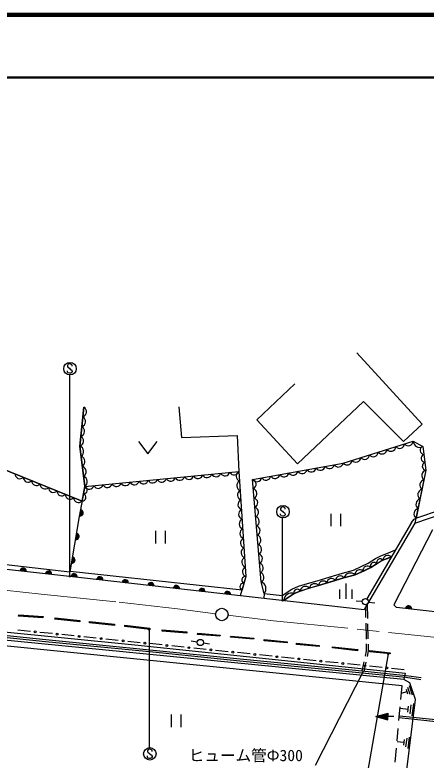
# Model space of a CAD drawing. Units: millimetres, scale not verified. Extents: x 40000 to 680000, y 20000 to 380000.
# Drawn here: x 436670 to 502503, y 260680 to 380000 of the extents above; entities that cross this region are included whole.
import ezdxf
from ezdxf.enums import TextEntityAlignment as Align

# ---------------------------------------------------------------- set-up
doc = ezdxf.new("R2010")
doc.units = ezdxf.units.MM
doc.header["$LTSCALE"] = 1000
doc.linetypes.add('CHAIN', pattern=[18.5, 12, -1.5, 3.5, -1.5])
for name, color, linetype, lineweight in [('M-BGD', 7, 'Continuous', 25), ('M-BMK', 2, 'CHAIN', 13), ('M-BMK-SRVR', 3, 'Continuous', 25), ('M-STR-STR3', 7, 'Continuous', 25), ('M-STR-STRC', 7, 'Continuous', 25), ('M-TTL', 2, 'Continuous', 140), ('M-TTL-LINE', 7, 'Continuous', 50)]:
    doc.layers.add(name, color=color, linetype=linetype, lineweight=lineweight)
doc.styles.add('ＭＳ ゴシック', font='')
doc.styles.get('ＭＳ ゴシック').set_extended_font_data('MS Gothic')

# ---------------------------------------------------------------- blocks, each defined once
blk = doc.blocks.new('filled_dot')
at = {"color": 0, "linetype": 'Continuous', "lineweight": -2, "const_width": 1.25}
blk.add_lwpolyline([(-0.625, 0, 1), (0.625, 0, 1)], format="xyb", close=True, dxfattribs=at)

msp = doc.modelspace()

# ---------------------------------------------------------------- linework, layer by layer
at = {"layer": 'M-BGD'}
for p, q in [((501864, 314470), (491434, 325880)), ((481495, 320945), (475405, 315170)), ((481915, 308100), (492484, 318110)), ((492484, 318110), (498889, 311705)), ((447706, 317176), (447081, 310963)), ((447081, 310963), (447706, 317176)), ((462901, 317238), (463336, 312331)), ((475405, 315170), (481915, 308100)), ((498889, 311705), (501864, 314470)), ((463336, 312331), (472246, 312643)), ((472246, 312643), (472530, 306911)), ((456468, 311694), (457968, 309694)), ((457968, 309694), (459468, 311694)), ((489248, 308235), (500441, 311745)), ((489248, 308235), (500441, 311745)), ((500441, 311745), (501959, 310891)), ((500441, 311745), (501959, 310891)), ((447081, 310963), (447863, 304477)), ((447863, 304477), (447081, 310963)), ((501959, 310891), (502480, 307097)), ((501959, 310891), (502480, 307097)), ((447425, 302157), (428603, 309790)), ((428603, 309790), (447425, 302157)), ((474736, 305627), (489248, 308235)), ((474736, 305627), (489248, 308235)), ((447863, 304477), (472530, 306911)), ((447863, 304477), (472530, 306911)), ((472530, 306911), (473652, 290058)), ((472530, 306911), (473652, 290058)), ((502480, 307097), (500681, 298603)), ((502480, 307097), (500910, 299421)), ((476112, 289218), (474736, 305627)), ((476112, 289218), (474736, 305627)), ((447863, 304477), (446964, 299710)), ((447425, 302157), (447863, 304477)), ((500850, 299400), (504971, 300808)), ((446964, 299710), (445476, 290820)), ((487301, 298136), (487301, 300136)), ((488801, 300136), (488801, 298136)), ((500681, 298603), (505233, 300158)), ((500681, 298603), (492588, 284793)), ((500182, 298740), (493011, 286504)), ((500182, 298740), (500360, 299017)), ((500360, 299017), (500604, 299252)), ((500604, 299252), (500910, 299421)), ((459208, 295380), (459208, 297380)), ((460708, 297380), (460708, 295380)), ((503519, 297524), (497318, 285546)), ((419896, 293712), (445476, 290820)), ((495259, 293397), (496460, 293877)), ((496460, 293877), (497603, 294340)), ((419573, 293044), (446840, 289962)), ((493248, 292226), (494418, 292947)), ((495597, 292671), (493637, 291527)), ((494418, 292947), (495259, 293397)), ((494817, 292253), (495597, 292671)), ((496940, 293209), (495597, 292671)), ((495597, 292671), (496758, 293135)), ((496758, 293135), (496940, 293209)), ((490876, 291116), (492227, 291716)), ((493637, 291527), (491147, 290360)), ((492227, 291716), (493248, 292226)), ((492569, 290992), (493637, 291527)), ((493637, 291527), (494817, 292253)), ((445499, 290958), (473036, 287941)), ((446840, 289962), (492588, 284793)), ((473652, 290058), (472752, 286966)), ((473652, 290058), (473036, 287941)), ((485052, 289405), (487154, 290035)), ((487154, 290035), (489135, 290635)), ((489135, 290635), (490876, 291116)), ((489357, 289867), (491147, 290360)), ((491147, 290360), (489357, 289867)), ((491147, 290360), (492569, 290992)), ((476566, 287353), (476112, 289218)), ((476566, 287353), (476112, 289218)), ((482081, 288504), (483492, 288954)), ((483492, 288954), (485052, 289405)), ((489357, 289867), (485278, 288637)), ((485278, 288637), (487385, 289269)), ((487385, 289269), (489357, 289867)), ((489658, 288980), (489658, 286480)), ((479453, 287037), (481000, 288054)), ((481000, 288054), (482081, 288504)), ((481377, 287344), (482357, 287752)), ((482357, 287752), (481377, 287344)), ((485278, 288637), (482357, 287752)), ((482357, 287752), (483724, 288189)), ((483724, 288189), (485278, 288637)), ((488658, 287980), (488658, 286480)), ((490658, 286480), (490658, 287980)), ((476566, 287353), (476520, 286553)), ((476566, 287353), (479453, 287037)), ((479652, 286210), (481377, 287344)), ((481377, 287344), (479709, 286248)), ((492292, 286072), (491292, 286122)), ((492873, 283490), (492836, 285216)), ((493176, 283374), (493125, 285710)), ((493292, 285992), (494282, 285872)), ((497318, 285546), (497743, 285091)), ((403146, 284373), (455854, 279153)), ((540769, 280403), (497743, 285091)), ((498957, 273560), (402670, 283066)), ((437265, 283734), (437279, 283934)), ((441166, 283459), (437265, 283734)), ((437279, 283934), (441180, 283658)), ((441180, 283658), (441166, 283459)), ((443087, 283253), (443107, 283452)), ((447057, 282840), (443087, 283253)), ((443107, 283452), (447077, 283039)), ((447077, 283039), (447057, 282840)), ((448593, 282679), (448615, 282878)), ((448615, 282878), (452630, 282442)), ((441613, 279924), (425392, 281624)), ((452609, 282243), (448593, 282679)), ((452630, 282442), (452609, 282243)), ((454260, 282060), (454283, 282259)), ((458253, 281601), (454260, 282060)), ((454283, 282259), (458275, 281800)), ((458275, 281800), (458253, 281601)), ((492948, 280045), (492892, 282631)), ((493247, 280102), (493195, 282494)), ((441582, 279626), (425362, 281325)), ((439145, 281287), (437134, 281494)), ((442665, 280926), (440654, 281133)), ((446184, 280565), (444173, 280772)), ((449704, 280204), (447693, 280410)), ((460257, 281325), (460272, 281524)), ((464181, 281027), (460257, 281325)), ((460272, 281524), (464196, 281226)), ((464196, 281226), (464181, 281027)), ((465923, 280797), (465940, 280997)), ((469503, 280499), (465923, 280797)), ((465940, 280997), (469519, 280698)), ((469519, 280698), (469503, 280499)), ((471200, 280338), (471218, 280538)), ((471218, 280538), (474912, 280216)), ((498649, 272567), (431905, 279256)), ((458758, 277956), (441582, 279626)), ((458788, 278254), (441613, 279924)), ((453223, 279843), (451212, 280049)), ((456743, 279482), (454732, 279688)), ((460263, 279121), (458251, 279327)), ((465862, 279582), (464872, 279732)), ((466852, 279452), (467842, 279322)), ((474895, 280017), (471200, 280338)), ((474912, 280216), (474895, 280017)), ((476568, 279788), (476587, 279987)), ((480240, 279444), (476568, 279788)), ((476587, 279987), (480259, 279643)), ((480259, 279643), (480240, 279444)), ((481753, 279214), (481773, 279413)), ((485379, 278847), (481753, 279214)), ((481773, 279413), (485399, 279046)), ((492988, 278195), (492965, 279276)), ((493289, 278166), (493266, 279247)), ((455854, 279153), (484502, 276134)), ((472712, 276823), (458788, 278254)), ((463782, 278760), (461771, 278966)), ((467302, 278399), (465291, 278605)), ((470821, 278038), (468810, 278244)), ((485399, 279046), (485379, 278847)), ((487510, 278641), (487533, 278840)), ((491526, 278182), (487510, 278641)), ((487533, 278840), (491549, 278381)), ((491549, 278381), (491526, 278182)), ((492801, 277326), (492988, 278195)), ((493099, 277285), (493289, 278166)), ((493478, 278021), (493499, 278220)), ((496737, 277677), (493478, 278021)), ((493499, 278220), (496758, 277876)), ((472682, 276525), (458758, 277956)), ((474341, 277677), (472330, 277883)), ((490693, 275064), (472712, 276823)), ((477860, 277316), (475849, 277522)), ((481380, 276955), (479369, 277161)), ((496758, 277876), (496737, 277677)), ((490663, 274765), (472682, 276525)), ((484900, 276594), (482888, 276800)), ((484502, 276134), (499127, 274591)), ((488419, 276233), (486408, 276439)), ((491939, 275872), (489927, 276078)), ((492277, 274905), (492601, 276401)), ((492578, 274875), (492902, 276377)), ((495458, 275510), (493447, 275717)), ((499273, 273901), (490663, 274765)), ((499310, 274199), (490693, 275064)), ((498978, 275149), (496967, 275356)), ((499127, 274591), (498957, 273560)), ((499891, 273037), (498957, 273560)), ((501685, 273546), (499273, 273901)), ((501723, 273844), (499310, 274199)), ((498457, 270393), (498649, 272567)), ((499302, 272052), (499552, 271312)), ((499542, 272342), (499912, 271232)), ((499772, 272622), (500272, 271142)), ((500786, 270407), (499891, 273037)), ((498542, 271382), (499432, 271682)), ((498803, 254211), (500786, 270407)), ((500477, 269723), (500237, 267763)), ((498160, 267031), (498353, 269211)), ((498397, 268983), (499567, 268843)), ((499627, 269333), (499507, 268353)), ((500057, 269533), (499877, 268063)), ((461746, 265975), (461746, 267975)), ((463246, 267975), (463246, 265975)), ((494477, 267672), (496413, 268173)), ((497349, 267646), (494477, 267672)), ((494477, 267672), (496404, 267137)), ((494527, 267658), (494527, 267685)), ((494577, 267645), (494577, 267698)), ((494627, 267631), (494627, 267711)), ((494677, 267617), (494678, 267724)), ((494726, 267603), (494728, 267737)), ((494776, 267589), (494778, 267750)), ((494826, 267575), (494828, 267763)), ((494876, 267562), (494878, 267776)), ((494926, 267548), (494928, 267789)), ((494976, 267534), (494978, 267802)), ((495026, 267520), (495028, 267815)), ((495076, 267506), (495078, 267828)), ((495125, 267492), (495129, 267841)), ((495175, 267478), (495179, 267854)), ((495225, 267465), (495229, 267866)), ((495275, 267451), (495279, 267879)), ((495325, 267437), (495329, 267892)), ((495375, 267423), (495379, 267905)), ((495425, 267409), (495429, 267918)), ((495475, 267395), (495479, 267931)), ((495524, 267381), (495530, 267944)), ((495574, 267368), (495580, 267957)), ((495624, 267354), (495630, 267970)), ((495674, 267340), (495680, 267983)), ((495724, 267326), (495730, 267996)), ((495774, 267312), (495780, 268009)), ((495824, 267298), (495830, 268022)), ((495874, 267285), (495880, 268035)), ((495923, 267271), (495930, 268048)), ((495973, 267257), (495981, 268061)), ((496023, 267243), (496031, 268074)), ((496073, 267229), (496081, 268087)), ((496123, 267215), (496131, 268100)), ((496173, 267201), (496181, 268112)), ((496223, 267188), (496231, 268125)), ((496273, 267174), (496281, 268138)), ((496322, 267160), (496331, 268151)), ((496372, 267146), (496382, 268164)), ((496404, 267137), (496413, 268173)), ((505095, 266697), (498194, 267421)), ((505127, 266995), (498221, 267720)), ((497869, 263742), (498046, 265739)), ((499012, 263982), (498892, 263072)), ((499402, 264172), (499232, 262802)), ((499792, 264352), (499572, 262532)), ((497568, 260343), (497765, 262568)), ((497862, 263662), (498952, 263532))]:
    msp.add_line(p, q, dxfattribs=at)
for centre, radius in [((492787, 286057), 500), ((439899, 281210), 150), ((443419, 280849), 150), ((446939, 280488), 150), ((450458, 280127), 150), ((453978, 279766), 150), ((457497, 279405), 150), ((466348, 279513), 500), ((461017, 279044), 150), ((464536, 278683), 150), ((468056, 278322), 150), ((471575, 277960), 150), ((475095, 277599), 150), ((478615, 277238), 150), ((482134, 276877), 150), ((485654, 276516), 150), ((489173, 276155), 150), ((492693, 275794), 150), ((496212, 275433), 150)]:
    msp.add_circle(centre, radius, dxfattribs=at)
for centre, radius, start, end in [((447271, 316435), 859, 288.96811, 59.53935), ((447114, 314882), 859, 288.96811, 59.53935), ((446958, 313329), 859, 288.96811, 59.53935), ((446802, 311776), 859, 288.96811, 59.53935), ((499655, 311800), 787, 218.81925, 355.99935), ((501449, 311761), 1008, 180.90431, 300.38019), ((446765, 310102), 917, 303.91683, 69.82315), ((495458, 310484), 787, 218.81925, 355.99935), ((496857, 310922), 787, 218.81925, 355.99935), ((498256, 311361), 787, 218.81925, 355.99935), ((502201, 310280), 657, 111.68285, 263.9753), ((446960, 308481), 917, 303.91683, 69.82315), ((491261, 309168), 787, 218.81925, 355.99935), ((492660, 309606), 787, 218.81925, 355.99935), ((494059, 310045), 787, 218.81925, 355.99935), ((502375, 309016), 657, 111.68285, 263.9753), ((487020, 308133), 794, 211.89871, 348.48022), ((488471, 308394), 794, 211.89871, 348.48022), ((489862, 308729), 787, 218.81925, 355.99935), ((502549, 307751), 657, 111.68285, 263.9753), ((447156, 306859), 917, 303.91683, 69.82315), ((470326, 306977), 782, 206.74923, 344.52507), ((471777, 307120), 782, 206.74923, 344.52507), ((472920, 306168), 840, 117.66293, 249.95784), ((479764, 306829), 794, 211.89871, 348.48022), ((481215, 307090), 794, 211.89871, 348.48022), ((482666, 307351), 794, 211.89871, 348.48022), ((484117, 307611), 794, 211.89871, 348.48022), ((485568, 307872), 794, 211.89871, 348.48022), ((502680, 306257), 864, 103.35421, 233.52785), ((437446, 306502), 776, 178.77184, 317.08107), ((438790, 305957), 776, 178.77184, 317.08107), ((447351, 305238), 917, 303.91683, 69.82315), ((457267, 305688), 782, 206.74923, 344.52507), ((458718, 305831), 782, 206.74923, 344.52507), ((460169, 305974), 782, 206.74923, 344.52507), ((461620, 306117), 782, 206.74923, 344.52507), ((463071, 306261), 782, 206.74923, 344.52507), ((464522, 306404), 782, 206.74923, 344.52507), ((465973, 306547), 782, 206.74923, 344.52507), ((467424, 306690), 782, 206.74923, 344.52507), ((468875, 306834), 782, 206.74923, 344.52507), ((475410, 306046), 794, 211.89871, 348.48022), ((474490, 304855), 810, 297.30427, 72.27782), ((476861, 306307), 794, 211.89871, 348.48022), ((478312, 306568), 794, 211.89871, 348.48022), ((502366, 304721), 864, 103.35421, 233.52785), ((440135, 305412), 776, 178.77184, 317.08107), ((441479, 304866), 776, 178.77184, 317.08107), ((442824, 304321), 776, 178.77184, 317.08107), ((447657, 303915), 598, 268.77799, 69.8693), ((448561, 304828), 782, 206.74923, 344.52507), ((450012, 304972), 782, 206.74923, 344.52507), ((451463, 305115), 782, 206.74923, 344.52507), ((452914, 305258), 782, 206.74923, 344.52507), ((454365, 305401), 782, 206.74923, 344.52507), ((455816, 305545), 782, 206.74923, 344.52507), ((473022, 304636), 840, 117.66293, 249.95784), ((444168, 303776), 776, 178.77184, 317.08107), ((445512, 303231), 776, 178.77184, 317.08107), ((447438, 302755), 598, 268.77799, 69.8693), ((473124, 303104), 840, 117.66293, 249.95784), ((474615, 303364), 810, 297.30427, 72.27782), ((502052, 303186), 864, 103.35421, 233.52785), ((446857, 302686), 776, 178.77184, 317.08107), ((473226, 301572), 840, 117.66293, 249.95784), ((474740, 301872), 810, 297.30427, 72.27782), ((501738, 301651), 864, 103.35421, 233.52785), ((447100, 300268), 500, 260.24098, 80.24098), ((447100, 300268), 500, 260.24098, 80.24098), ((447100, 300268), 450, 260.24098, 80.24098), ((473328, 300039), 840, 117.66293, 249.95784), ((474865, 300380), 810, 297.30427, 72.27782), ((501424, 300116), 864, 103.35421, 233.52785), ((447100, 300268), 400, 260.24098, 80.24098), ((447100, 300268), 350, 260.24098, 80.24098), ((447100, 300268), 300, 260.24098, 80.24098), ((447100, 300268), 250, 260.24098, 80.24098), ((447100, 300268), 200, 260.24098, 80.24098), ((447100, 300268), 150, 260.24098, 80.24098), ((447100, 300268), 100, 260.24098, 80.24098), ((447100, 300268), 50, 260.24098, 80.24098), ((474990, 298888), 810, 297.30427, 72.27782), ((473430, 298507), 840, 117.66293, 249.95784), ((473532, 296975), 840, 117.66293, 249.95784), ((475115, 297397), 810, 297.30427, 72.27782), ((446450, 296489), 500, 260.24098, 80.24098), ((446450, 296489), 500, 260.24098, 80.24098), ((446450, 296489), 450, 260.24098, 80.24098), ((446450, 296489), 400, 260.24098, 80.24098), ((446450, 296489), 350, 260.24098, 80.24098), ((446450, 296489), 300, 260.24098, 80.24098), ((446450, 296489), 250, 260.24098, 80.24098), ((446450, 296489), 200, 260.24098, 80.24098), ((446450, 296489), 150, 260.24098, 80.24098), ((446450, 296489), 100, 260.24098, 80.24098), ((446450, 296489), 50, 260.24098, 80.24098), ((473634, 295443), 840, 117.66293, 249.95784), ((475240, 295905), 810, 297.30427, 72.27782), ((475365, 294413), 810, 297.30427, 72.27782), ((473736, 293911), 840, 117.66293, 249.95784), ((475490, 292921), 810, 297.30427, 72.27782), ((445801, 292710), 500, 260.24098, 80.24098), ((445801, 292710), 500, 260.24098, 80.24098), ((445801, 292710), 450, 260.24098, 80.24098), ((445801, 292710), 400, 260.24098, 80.24098), ((445801, 292710), 350, 260.24098, 80.24098), ((445801, 292710), 300, 260.24098, 80.24098), ((445801, 292710), 250, 260.24098, 80.24098), ((445801, 292710), 200, 260.24098, 80.24098), ((445801, 292710), 150, 260.24098, 80.24098), ((445801, 292710), 100, 260.24098, 80.24098), ((445801, 292710), 50, 260.24098, 80.24098), ((473838, 292379), 840, 117.66293, 249.95784), ((495144, 292323), 572, 37.50773, 203.03489), ((496371, 292686), 773, 42.52672, 181.13985), ((437981, 290940), 500, 353.48019, 173.48019), ((437981, 290940), 500, 353.48019, 173.48019), ((437981, 290940), 450, 353.48019, 173.48019), ((437981, 290940), 400, 353.48019, 173.48019), ((437981, 290940), 350, 353.48019, 173.48019), ((437981, 290940), 300, 353.48019, 173.48019), ((437981, 290940), 250, 353.48019, 173.48019), ((437981, 290940), 200, 353.48019, 173.48019), ((473940, 290847), 840, 117.66293, 249.95784), ((475615, 291430), 810, 297.30427, 72.27782), ((491864, 290450), 723, 43.0377, 187.1476), ((493109, 291033), 723, 43.0377, 187.1476), ((494163, 291750), 572, 37.50773, 203.03489), ((437981, 290940), 150, 353.48019, 173.48019), ((437981, 290940), 100, 353.48019, 173.48019), ((437981, 290940), 50, 353.48019, 173.48019), ((442072, 290473), 500, 353.48019, 173.48019), ((442072, 290473), 500, 353.48019, 173.48019), ((442072, 290473), 450, 353.48019, 173.48019), ((442072, 290473), 400, 353.48019, 173.48019), ((442072, 290473), 350, 353.48019, 173.48019), ((442072, 290473), 300, 353.48019, 173.48019), ((442072, 290473), 250, 353.48019, 173.48019), ((442072, 290473), 200, 353.48019, 173.48019), ((442072, 290473), 150, 353.48019, 173.48019), ((442072, 290473), 100, 353.48019, 173.48019), ((442072, 290473), 50, 353.48019, 173.48019), ((446163, 290005), 500, 353.48019, 173.48019), ((446163, 290005), 500, 353.48019, 173.48019), ((446163, 290005), 450, 353.48019, 173.48019), ((446163, 290005), 400, 353.48019, 173.48019), ((446163, 290005), 350, 353.48019, 173.48019), ((446163, 290005), 300, 353.48019, 173.48019), ((446163, 290005), 250, 353.48019, 173.48019), ((446163, 290005), 200, 353.48019, 173.48019), ((446163, 290005), 150, 353.48019, 173.48019), ((446163, 290005), 100, 353.48019, 173.48019), ((446163, 290005), 50, 353.48019, 173.48019), ((450253, 289538), 500, 353.48019, 173.48019), ((450253, 289538), 500, 353.48019, 173.48019), ((450253, 289538), 450, 353.48019, 173.48019), ((473550, 289514), 554, 79.34187, 248.19343), ((475740, 289938), 810, 297.30427, 72.27782), ((488751, 289418), 754, 36.47444, 177.07805), ((490414, 289524), 1111, 48.78716, 162.05716), ((450253, 289538), 400, 353.48019, 173.48019), ((450253, 289538), 350, 353.48019, 173.48019), ((450253, 289538), 300, 353.48019, 173.48019), ((450253, 289538), 250, 353.48019, 173.48019), ((450253, 289538), 200, 353.48019, 173.48019), ((450253, 289538), 150, 353.48019, 173.48019), ((450253, 289538), 100, 353.48019, 173.48019), ((450253, 289538), 50, 353.48019, 173.48019), ((454344, 289070), 500, 353.48019, 173.48019), ((454344, 289070), 500, 353.48019, 173.48019), ((454344, 289070), 450, 353.48019, 173.48019), ((454344, 289070), 400, 353.48019, 173.48019), ((454344, 289070), 350, 353.48019, 173.48019), ((454344, 289070), 300, 353.48019, 173.48019), ((454344, 289070), 250, 353.48019, 173.48019), ((454344, 289070), 200, 353.48019, 173.48019), ((454344, 289070), 150, 353.48019, 173.48019), ((454344, 289070), 100, 353.48019, 173.48019), ((454344, 289070), 50, 353.48019, 173.48019), ((458435, 288603), 500, 353.48019, 173.48019), ((458435, 288603), 500, 353.48019, 173.48019), ((458435, 288603), 450, 353.48019, 173.48019), ((458435, 288603), 400, 353.48019, 173.48019), ((458435, 288603), 350, 353.48019, 173.48019), ((458435, 288603), 300, 353.48019, 173.48019), ((458435, 288603), 250, 353.48019, 173.48019), ((458435, 288603), 200, 353.48019, 173.48019), ((473242, 288455), 554, 79.34187, 248.19343), ((475687, 288127), 1171, 318.66546, 68.74847), ((484644, 288098), 832, 40.38617, 173.30899), ((486032, 288599), 754, 36.47444, 177.07805), ((487391, 289009), 754, 36.47444, 177.07805), ((458435, 288603), 150, 353.48019, 173.48019), ((458435, 288603), 100, 353.48019, 173.48019), ((458435, 288603), 50, 353.48019, 173.48019), ((462525, 288135), 500, 353.48019, 173.48019), ((462525, 288135), 500, 353.48019, 173.48019), ((462525, 288135), 450, 353.48019, 173.48019), ((462525, 288135), 400, 353.48019, 173.48019), ((462525, 288135), 350, 353.48019, 173.48019), ((462525, 288135), 300, 353.48019, 173.48019), ((462525, 288135), 250, 353.48019, 173.48019), ((462525, 288135), 200, 353.48019, 173.48019), ((462525, 288135), 150, 353.48019, 173.48019), ((462525, 288135), 100, 353.48019, 173.48019), ((462525, 288135), 50, 353.48019, 173.48019), ((466616, 287667), 500, 353.48019, 173.48019), ((466616, 287667), 500, 353.48019, 173.48019), ((466616, 287667), 450, 353.48019, 173.48019), ((466616, 287667), 400, 353.48019, 173.48019), ((466616, 287667), 350, 353.48019, 173.48019), ((466616, 287667), 300, 353.48019, 173.48019), ((466616, 287667), 250, 353.48019, 173.48019), ((466616, 287667), 200, 353.48019, 173.48019), ((466616, 287667), 150, 353.48019, 173.48019), ((466616, 287667), 100, 353.48019, 173.48019), ((466616, 287667), 50, 353.48019, 173.48019), ((470707, 287200), 500, 353.48019, 173.48019), ((470707, 287200), 500, 353.48019, 173.48019), ((470707, 287200), 450, 353.48019, 173.48019), ((470707, 287200), 400, 353.48019, 173.48019), ((481879, 287519), 532, 26.03869, 199.20104), ((483183, 287655), 832, 40.38617, 173.30899), ((470707, 287200), 350, 353.48019, 173.48019), ((470707, 287200), 300, 353.48019, 173.48019), ((470707, 287200), 250, 353.48019, 173.48019), ((470707, 287200), 200, 353.48019, 173.48019), ((470707, 287200), 150, 353.48019, 173.48019), ((470707, 287200), 100, 353.48019, 173.48019), ((470707, 287200), 50, 353.48019, 173.48019), ((480952, 286173), 1245, 70.07183, 176.54944), ((499699, 284878), 500, 353.78077, 173.78077), ((499699, 284878), 500, 353.78077, 173.78077), ((499699, 284878), 450, 353.78077, 173.78077), ((499699, 284878), 400, 353.78077, 173.78077), ((499699, 284878), 350, 353.78077, 173.78077), ((499699, 284878), 300, 353.78077, 173.78077), ((499699, 284878), 250, 353.78077, 173.78077), ((499699, 284878), 200, 353.78077, 173.78077), ((499699, 284878), 150, 353.78077, 173.78077), ((499699, 284878), 100, 353.78077, 173.78077), ((499699, 284878), 50, 353.78077, 173.78077)]:
    msp.add_arc(centre, radius, start, end, dxfattribs=at)
at = {"layer": 'M-BMK'}
for p, q in [((416626, 289796), (440879, 287252)), ((440879, 287252), (453372, 285956)), ((453372, 285956), (462716, 284874)), ((462716, 284874), (468799, 284108)), ((470773, 283873), (478059, 282988)), ((478059, 282988), (498070, 280962)), ((498070, 280962), (568827, 273594))]:
    msp.add_line(p, q, dxfattribs=at)
at = {"layer": 'M-BMK-SRVR'}
msp.add_circle((469793, 283987), 1000, dxfattribs=at)
at = {"layer": 'M-STR-STR3'}
msp.add_line((492414, 274891), (484721, 259826), dxfattribs=at)
at = {"layer": 'M-STR-STRC'}
for p, q in [((445197, 324050), (445073, 323866)), ((445073, 323866), (445076, 323734)), ((445076, 323734), (445139, 323605)), ((445139, 323605), (445394, 323423)), ((445389, 324116), (445197, 324050)), ((445510, 324113), (445389, 324116)), ((445394, 323423), (445524, 323292)), ((445761, 323995), (445510, 324113)), ((445824, 323863), (445761, 323995)), ((445824, 323734), (445824, 323863)), ((445076, 322886), (445073, 323007)), ((445115, 322784), (445076, 322886)), ((445200, 322673), (445115, 322784)), ((445387, 322612), (445200, 322673)), ((445521, 322612), (445387, 322612)), ((445456, 290118), (445456, 322354)), ((445621, 322641), (445521, 322612)), ((445524, 323292), (445703, 323176)), ((445763, 322733), (445621, 322641)), ((445703, 323176), (445829, 322976)), ((445824, 322865), (445763, 322733)), ((445829, 322976), (445824, 322865)), ((479310, 301150), (479186, 300965)), ((479186, 300965), (479189, 300834)), ((479189, 300834), (479252, 300705)), ((479252, 300705), (479507, 300523)), ((479502, 301216), (479310, 301150)), ((479623, 301213), (479502, 301216)), ((479874, 301095), (479623, 301213)), ((479937, 300963), (479874, 301095)), ((479937, 300834), (479937, 300963)), ((479189, 299986), (479186, 300107)), ((479228, 299883), (479189, 299986)), ((479313, 299773), (479228, 299883)), ((479500, 299712), (479313, 299773)), ((479634, 299712), (479500, 299712)), ((479507, 300523), (479637, 300391)), ((479734, 299741), (479634, 299712)), ((479637, 300391), (479816, 300276)), ((479876, 299833), (479734, 299741)), ((479816, 300276), (479942, 300075)), ((479937, 299965), (479876, 299833)), ((479942, 300075), (479937, 299965)), ((479522, 286269), (479522, 299455)), ((458147, 281613), (458147, 262677)), ((496443, 277708), (492864, 257408)), ((457997, 262383), (457873, 262198)), ((457873, 262198), (457876, 262067)), ((457876, 261219), (457873, 261340)), ((457876, 262067), (457939, 261938)), ((457939, 261938), (458194, 261756)), ((458189, 262449), (457997, 262383)), ((458310, 262446), (458189, 262449)), ((458194, 261756), (458323, 261624)), ((458560, 262327), (458310, 262446)), ((458323, 261624), (458502, 261509)), ((458502, 261509), (458629, 261308)), ((458623, 262196), (458560, 262327)), ((458623, 262067), (458623, 262196)), ((457915, 261116), (457876, 261219)), ((457999, 261006), (457915, 261116)), ((458186, 260945), (457999, 261006)), ((458321, 260945), (458186, 260945)), ((458421, 260974), (458321, 260945)), ((458563, 261066), (458421, 260974)), ((458623, 261198), (458563, 261066)), ((458629, 261308), (458623, 261198))]:
    msp.add_line(p, q, dxfattribs=at)
for centre in [(445481, 323353), (479594, 300453), (458280, 261686)]:
    msp.add_circle(centre, 1000, dxfattribs=at)
at = {"layer": 'M-TTL'}
msp.add_line((680000, 380000), (40000, 380000), dxfattribs=at)
at = {"layer": 'M-TTL-LINE'}
msp.add_line((40000, 370000), (680000, 370000), dxfattribs=at)

# ---------------------------------------------------------------- block references
at = {"layer": 'M-STR-STRC', "xscale": 160, "yscale": 160}
for p, rotation in [((445456, 290118), 90), ((479522, 286269), 90), ((458147, 281613), 270), ((496443, 277708), 260)]:
    msp.add_blockref('filled_dot', p, dxfattribs=dict(at, rotation=rotation))

# ---------------------------------------------------------------- texts
at = {"layer": 'M-STR-STR3', "style": 'ＭＳ ゴシック'}
msp.add_text('ヒューム管Ф300', height=1833, dxfattribs=at).set_placement((464492, 261428), align=Align.MIDDLE_LEFT)

doc.saveas('drawing.dxf')
